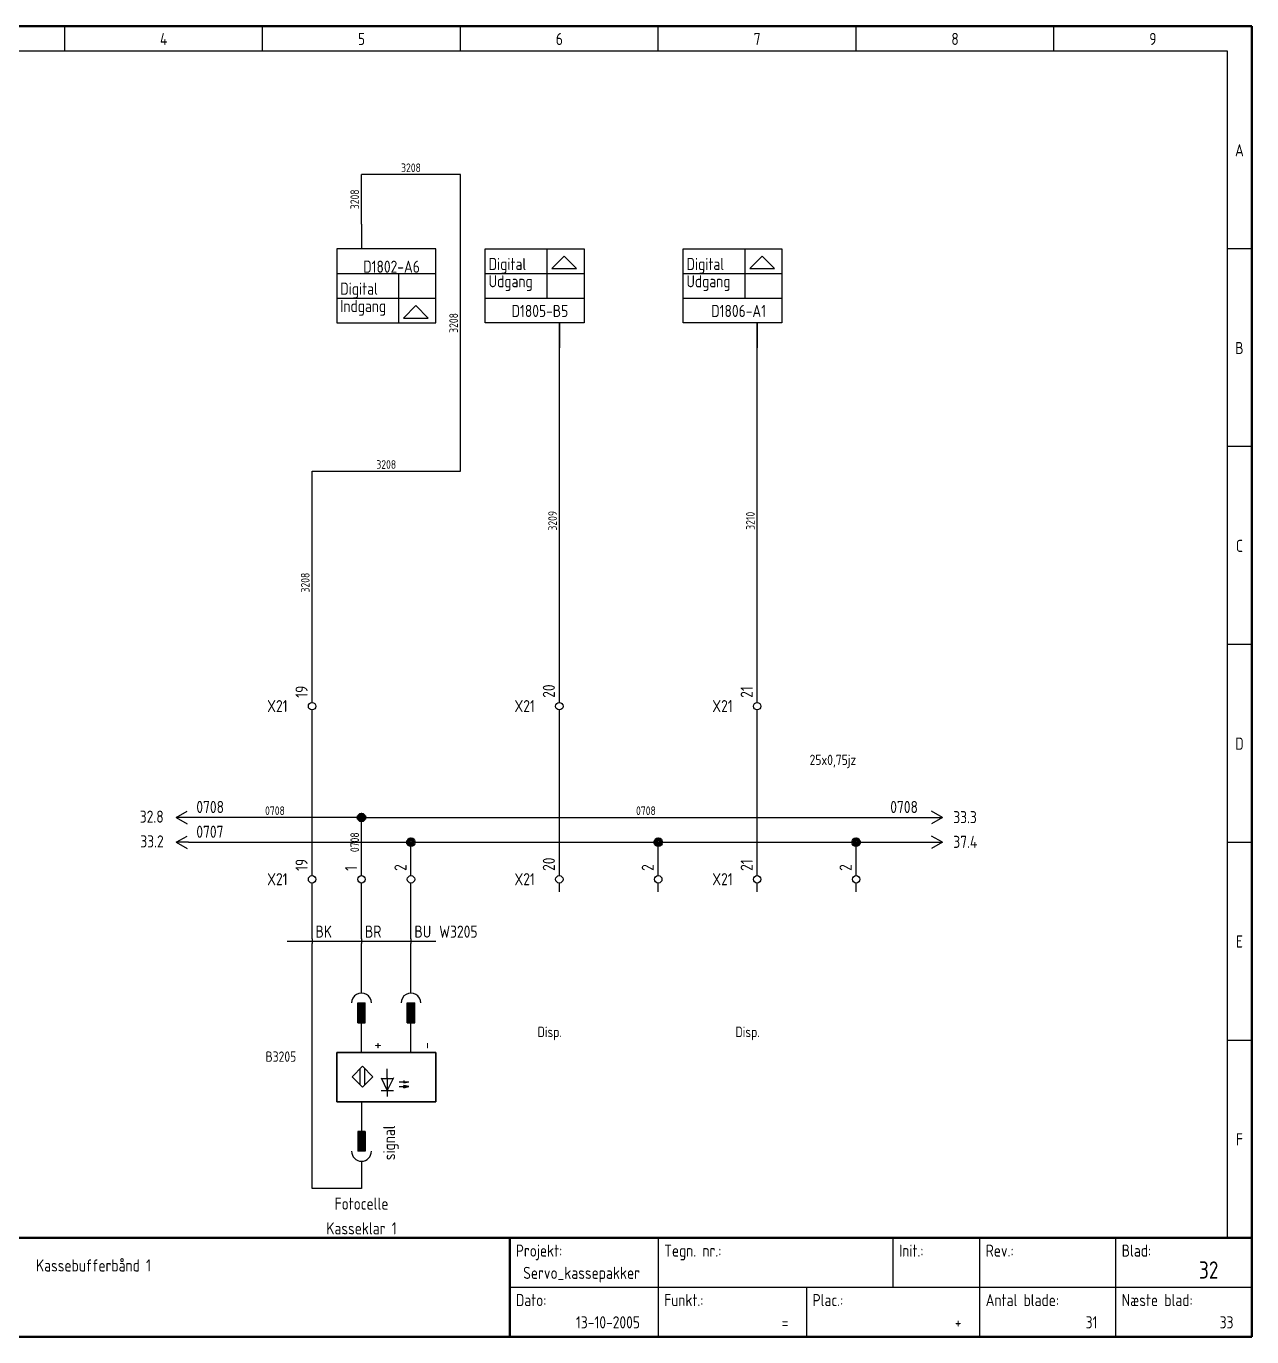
# Model space of a CAD drawing. Header units: millimetres. Extents: x 10 to 410, y 10 to 275.
# Drawn here: x 162.2 to 410, y 10 to 275 of the extents above; entities that cross this region are included whole.
import ezdxf
from ezdxf.enums import TextEntityAlignment as Align

# ---------------------------------------------------------------- set-up
doc = ezdxf.new("R2010")
doc.units = ezdxf.units.MM
doc.linetypes.add('Caddy_Solid', pattern=[0])
doc.layers.add('2', color=7, linetype='Continuous')
doc.styles.add('Caddy_Vectorfont1p', font='isocp___.ttf', dxfattribs={"width": 0.9})

# ---------------------------------------------------------------- blocks, each defined once
blk = doc.blocks.new('Blk1')
at = {"linetype": 'Caddy_Solid', "lineweight": 50}
for p, q in [((10, 275), (410, 275)), ((410, 275), (410, 10)), ((10, 30), (410, 30)), ((260, 30), (260, 10)), ((410, 10), (10, 10))]:
    blk.add_line(p, q, dxfattribs=at)
at = {"linetype": 'Caddy_Solid', "lineweight": 25}
for p, q in [((170, 270), (170, 275)), ((210, 270), (210, 275)), ((250, 270), (250, 275)), ((290, 270), (290, 275)), ((330, 270), (330, 275)), ((370, 270), (370, 275)), ((15, 270), (405, 270)), ((405, 270), (405, 30)), ((410, 230), (405, 230)), ((410, 190), (405, 190)), ((410, 150), (405, 150)), ((405, 110), (410, 110)), ((405, 70), (410, 70)), ((290, 30), (290, 10)), ((337.5, 20), (337.5, 30)), ((355, 20), (355, 30)), ((382.5, 20), (382.5, 30)), ((405, 30), (410, 30)), ((260, 20), (410, 20)), ((320, 20), (320, 10)), ((355, 10), (355, 20)), ((382.5, 10), (382.5, 20))]:
    blk.add_line(p, q, dxfattribs=at)
at = {"lineweight": 25, "style": 'Caddy_Vectorfont1p', "width": 0.9}
for s, p in [('4', (190, 271.2)), ('5', (230, 271.2)), ('6', (270, 271.2)), ('7', (310, 271.2)), ('8', (350, 271.2)), ('9', (390, 271.2)), ('A', (407.5, 248.7)), ('B', (407.5, 208.7)), ('C', (407.5, 168.7)), ('D', (407.5, 128.7)), ('E', (407.5, 88.7)), ('F', (407.5, 48.7))]:
    blk.add_text(s, height=2.45, dxfattribs=at).set_placement(p, align=Align.CENTER)
for s, p in [('Projekt:', (261.2, 26.2)), ('Tegn. nr.:', (291.2, 26.2)), ('Init.:', (338.7, 26.2)), ('Rev.:', (356.2, 26.2)), ('Blad:', (383.7, 26.2)), ('Kassebufferbånd 1', (164.2, 23.2)), ('Dato:', (261.2, 16.2)), ('Funkt.:', (291.2, 16.2)), ('Plac.:', (321.2, 16.2)), ('Antal blade:', (356.2, 16.2)), ('Næste blad:', (383.7, 16.2))]:
    blk.add_text(s, height=2.45, dxfattribs=at).set_placement(p)
for s, p in [('Servo_kassepakker', (286.3, 21.7)), ('13-10-2005', (286.3, 11.7)), ('+', (351.3, 11.7)), ('31', (378.8, 11.7)), ('33', (406.3, 11.7)), ('=', (316.3, 11.7))]:
    blk.add_text(s, height=2.45, dxfattribs=at).set_placement(p, align=Align.RIGHT)
at = {"lineweight": 35, "style": 'Caddy_Vectorfont1p', "width": 0.9}
blk.add_text('32', height=3.5, dxfattribs=at).set_placement((403.25, 21.75), align=Align.RIGHT)
blk = doc.blocks.new('Blk20')
at = {"linetype": 'Caddy_Solid', "lineweight": 25}
for p, q in [((270, 103.25), (270, 105)), ((270, 100), (270, 101.75))]:
    blk.add_line(p, q, dxfattribs=at)
blk.add_circle((270, 102.5), 0.75, dxfattribs=at)
at = {"lineweight": 25, "style": 'Caddy_Vectorfont1p', "width": 0.9, "flags": 1}
blk.add_attdef('$TAG160410', (272.6, 104.2), '', height=2.45, rotation=90, dxfattribs=at)
at = {"layer": '2', "lineweight": 25, "style": 'Caddy_Vectorfont1p', "width": 0.9}
blk.add_attdef('$TAG160400', (269.1, 104.2), '', height=2.45, rotation=90, dxfattribs=at)
at = {"layer": '2', "lineweight": 25, "style": 'Caddy_Vectorfont1p', "width": 0.9, "flags": 1}
for tag, p in [('$TAG140020', (265.05, 108.3)), ('$TAG140050', (265.05, 104.8)), ('$TAG160030', (265.05, 97.8)), ('$TAG160040', (265.05, 92.8))]:
    blk.add_attdef(tag, text='', height=2.45, dxfattribs=at).set_placement(p, align=Align.RIGHT)
at = {"layer": '2', "lineweight": 25, "style": 'Caddy_Vectorfont1p', "width": 0.9}
blk.add_attdef('$TAG160010', text='', height=2.45, dxfattribs=at).set_placement((265.05, 101.3), align=Align.RIGHT)
blk = doc.blocks.new('Blk21')
at = {"linetype": 'Caddy_Solid', "lineweight": 25}
for p, q in [((290, 103.25), (290, 105)), ((290, 100), (290, 101.75))]:
    blk.add_line(p, q, dxfattribs=at)
blk.add_circle((290, 102.5), 0.75, dxfattribs=at)
at = {"lineweight": 25, "style": 'Caddy_Vectorfont1p', "width": 0.9, "flags": 1}
blk.add_attdef('$TAG160410', (292.6, 104.2), '', height=2.45, rotation=90, dxfattribs=at)
at = {"layer": '2', "lineweight": 25, "style": 'Caddy_Vectorfont1p', "width": 0.9}
blk.add_attdef('$TAG160400', (289.1, 104.2), '', height=2.45, rotation=90, dxfattribs=at)
at = {"layer": '2', "lineweight": 25, "style": 'Caddy_Vectorfont1p', "width": 0.9, "flags": 1}
for tag, p in [('$TAG140020', (285.05, 108.3)), ('$TAG140050', (285.05, 104.8)), ('$TAG160010', (285.05, 101.3)), ('$TAG160030', (285.05, 97.8)), ('$TAG160040', (285.05, 92.8))]:
    blk.add_attdef(tag, text='', height=2.45, dxfattribs=at).set_placement(p, align=Align.RIGHT)
blk = doc.blocks.new('Blk22')
at = {"linetype": 'Caddy_Solid', "lineweight": 25}
for p, q in [((310, 103.25), (310, 105)), ((310, 100), (310, 101.75))]:
    blk.add_line(p, q, dxfattribs=at)
blk.add_circle((310, 102.5), 0.75, dxfattribs=at)
at = {"lineweight": 25, "style": 'Caddy_Vectorfont1p', "width": 0.9, "flags": 1}
blk.add_attdef('$TAG160410', (312.6, 104.2), '', height=2.45, rotation=90, dxfattribs=at)
at = {"layer": '2', "lineweight": 25, "style": 'Caddy_Vectorfont1p', "width": 0.9}
blk.add_attdef('$TAG160400', (309.1, 104.2), '', height=2.45, rotation=90, dxfattribs=at)
at = {"layer": '2', "lineweight": 25, "style": 'Caddy_Vectorfont1p', "width": 0.9, "flags": 1}
for tag, p in [('$TAG140020', (305.05, 108.3)), ('$TAG140050', (305.05, 104.8)), ('$TAG160030', (305.05, 97.8)), ('$TAG160040', (305.05, 92.8))]:
    blk.add_attdef(tag, text='', height=2.45, dxfattribs=at).set_placement(p, align=Align.RIGHT)
at = {"layer": '2', "lineweight": 25, "style": 'Caddy_Vectorfont1p', "width": 0.9}
blk.add_attdef('$TAG160010', text='', height=2.45, dxfattribs=at).set_placement((305.05, 101.3), align=Align.RIGHT)
blk = doc.blocks.new('Blk23')
at = {"linetype": 'Caddy_Solid', "lineweight": 25}
for p, q in [((330, 103.25), (330, 105)), ((330, 100), (330, 101.75))]:
    blk.add_line(p, q, dxfattribs=at)
blk.add_circle((330, 102.5), 0.75, dxfattribs=at)
at = {"lineweight": 25, "style": 'Caddy_Vectorfont1p', "width": 0.9, "flags": 1}
blk.add_attdef('$TAG160410', (332.6, 104.2), '', height=2.45, rotation=90, dxfattribs=at)
at = {"layer": '2', "lineweight": 25, "style": 'Caddy_Vectorfont1p', "width": 0.9}
blk.add_attdef('$TAG160400', (329.1, 104.2), '', height=2.45, rotation=90, dxfattribs=at)
at = {"layer": '2', "lineweight": 25, "style": 'Caddy_Vectorfont1p', "width": 0.9, "flags": 1}
for tag, p in [('$TAG140020', (325.05, 108.3)), ('$TAG140050', (325.05, 104.8)), ('$TAG160010', (325.05, 101.3)), ('$TAG160030', (325.05, 97.8)), ('$TAG160040', (325.05, 92.8))]:
    blk.add_attdef(tag, text='', height=2.45, dxfattribs=at).set_placement(p, align=Align.RIGHT)
blk = doc.blocks.new('Blk24')
at = {"linetype": 'Caddy_Solid', "lineweight": 25}
for p, q in [((345, 110), (347.5, 110)), ((347.5, 110), (345.25, 111.25)), ((347.5, 110), (345.25, 108.75))]:
    blk.add_line(p, q, dxfattribs=at)
at = {"lineweight": 25, "style": 'Caddy_Vectorfont1p', "width": 0.9, "flags": 1}
blk.add_attdef('$TAG160010', text='', height=2.45, dxfattribs=at).set_placement((342.5, 110.9), align=Align.RIGHT)
at = {"lineweight": 25, "style": 'Caddy_Vectorfont1p', "width": 0.9}
blk.add_attdef('$TAG160500', (349.65, 108.85), '', height=2.45, dxfattribs=at)
blk = doc.blocks.new('Blk26')
at = {"linetype": 'Caddy_Solid', "lineweight": 25}
for p, q in [((255, 230), (275, 230)), ((255, 215), (255, 230)), ((275, 230), (275, 215)), ((275, 215), (255, 215))]:
    blk.add_line(p, q, dxfattribs=at)
blk = doc.blocks.new('Blk25')
at = {"linetype": 'Caddy_Solid', "lineweight": 25}
for p, q in [((267.5, 230), (267.5, 220)), ((271, 228.5), (268.5, 226)), ((273.5, 226), (271, 228.5)), ((268.5, 226), (273.5, 226)), ((255, 225), (275, 225)), ((255, 220), (275, 220)), ((270, 215), (270, 210))]:
    blk.add_line(p, q, dxfattribs=at)
blk.add_blockref('Blk26', (0, 0, 1))
at = {"lineweight": 25, "style": 'Caddy_Vectorfont1p', "width": 0.9}
for s, p in [('Digital', (255.7, 225.7)), ('Udgang', (255.7, 222.2))]:
    blk.add_text(s, height=2.45, dxfattribs=at).set_placement(p)
at = {"lineweight": 25, "style": 'Caddy_Vectorfont1p', "width": 0.9, "flags": 1}
blk.add_attdef('$TAG160010', text='', height=2.45, dxfattribs=at).set_placement((248.46, 220.55), align=Align.RIGHT)
at = {"lineweight": 25, "style": 'Caddy_Vectorfont1p', "width": 0.9}
for tag, p in [('$TAG175100', (271.8, 216.2)), ('$TAG175110', (251.8, 213.7)), ('$TAG175120', (251.8, 210.2)), ('$TAG160500', (248.46, 206.55))]:
    blk.add_attdef(tag, text='', height=2.45, dxfattribs=at).set_placement(p, align=Align.RIGHT)
blk.add_attdef('$TAG175000_00', text='', height=2.45, rotation=90, dxfattribs=at).set_placement((269.05, 210.9), align=Align.RIGHT)
blk = doc.blocks.new('Blk28')
at = {"linetype": 'Caddy_Solid', "lineweight": 25}
for p, q in [((295, 230), (315, 230)), ((295, 215), (295, 230)), ((315, 230), (315, 215)), ((315, 215), (295, 215))]:
    blk.add_line(p, q, dxfattribs=at)
blk = doc.blocks.new('Blk27')
at = {"linetype": 'Caddy_Solid', "lineweight": 25}
for p, q in [((307.5, 230), (307.5, 220)), ((311, 228.5), (308.5, 226)), ((313.5, 226), (311, 228.5)), ((308.5, 226), (313.5, 226)), ((295, 225), (315, 225)), ((295, 220), (315, 220)), ((310, 215), (310, 210))]:
    blk.add_line(p, q, dxfattribs=at)
blk.add_blockref('Blk28', (0, 0, 1))
at = {"lineweight": 25, "style": 'Caddy_Vectorfont1p', "width": 0.9}
for s, p in [('Digital', (295.7, 225.7)), ('Udgang', (295.7, 222.2))]:
    blk.add_text(s, height=2.45, dxfattribs=at).set_placement(p)
at = {"lineweight": 25, "style": 'Caddy_Vectorfont1p', "width": 0.9, "flags": 1}
blk.add_attdef('$TAG160010', text='', height=2.45, dxfattribs=at).set_placement((288.46, 220.55), align=Align.RIGHT)
at = {"lineweight": 25, "style": 'Caddy_Vectorfont1p', "width": 0.9}
for tag, p in [('$TAG175100', (311.8, 216.2)), ('$TAG175110', (291.8, 213.7)), ('$TAG175120', (291.8, 210.2)), ('$TAG160500', (288.46, 206.55))]:
    blk.add_attdef(tag, text='', height=2.45, dxfattribs=at).set_placement(p, align=Align.RIGHT)
blk.add_attdef('$TAG175000_00', text='', height=2.45, rotation=90, dxfattribs=at).set_placement((309.05, 210.9), align=Align.RIGHT)
blk = doc.blocks.new('Blk36')
at = {"linetype": 'Caddy_Solid', "lineweight": 25}
for p, q in [((230, 79.5), (230, 85)), ((229.25, 77.5), (230.75, 77.5)), ((229.25, 73.5), (229.25, 77.5)), ((229.5, 73.5), (229.5, 77.5)), ((229.75, 73.5), (229.75, 77.5)), ((230, 67.5), (230, 77.5)), ((230.25, 73.5), (230.25, 77.5)), ((230.5, 73.5), (230.5, 77.5)), ((230.75, 73.5), (230.75, 77.5)), ((229.25, 73.5), (230.75, 73.5))]:
    blk.add_line(p, q, dxfattribs=at)
blk.add_ellipse((230, 77.5), major_axis=(2, 0), ratio=1, start_param=0, end_param=3.141593, dxfattribs=at)
at = {"lineweight": 25, "style": 'Caddy_Vectorfont1p', "width": 0.9}
blk.add_attdef('$TAG175000_00', (229.05, 80.4), '', height=2.45, rotation=90, dxfattribs=at)
at = {"lineweight": 25, "style": 'Caddy_Vectorfont1p', "width": 0.9, "flags": 1}
for tag, p in [('$TAG160010', (225.5, 76.3)), ('$TAG160040', (225.1, 69.3))]:
    blk.add_attdef(tag, text='', height=2.45, dxfattribs=at).set_placement(p, align=Align.RIGHT)
at = {"lineweight": 25, "style": 'Caddy_Vectorfont1p', "width": 0.9}
blk.add_attdef('$TAG160030', text='', height=2.45, dxfattribs=at).set_placement((225.1, 72.8), align=Align.RIGHT)
blk.add_attdef('$TAG175000_01', text='', height=2.45, rotation=90, dxfattribs=at).set_placement((229.05, 71.9), align=Align.RIGHT)
blk = doc.blocks.new('Blk37')
at = {"linetype": 'Caddy_Solid', "lineweight": 25}
for p, q in [((240, 79.5), (240, 85)), ((239.25, 77.5), (240.75, 77.5)), ((239.25, 73.5), (239.25, 77.5)), ((239.5, 73.5), (239.5, 77.5)), ((239.75, 73.5), (239.75, 77.5)), ((240, 67.5), (240, 77.5)), ((240.25, 73.5), (240.25, 77.5)), ((240.5, 73.5), (240.5, 77.5)), ((240.75, 73.5), (240.75, 77.5)), ((239.25, 73.5), (240.75, 73.5))]:
    blk.add_line(p, q, dxfattribs=at)
blk.add_ellipse((240, 77.5), major_axis=(2, 0), ratio=1, start_param=0, end_param=3.141593, dxfattribs=at)
at = {"lineweight": 25, "style": 'Caddy_Vectorfont1p', "width": 0.9}
blk.add_attdef('$TAG175000_00', (239.05, 80.4), '', height=2.45, rotation=90, dxfattribs=at)
at = {"lineweight": 25, "style": 'Caddy_Vectorfont1p', "width": 0.9, "flags": 1}
for tag, p in [('$TAG160010', (235.5, 76.3)), ('$TAG160040', (235.1, 69.3))]:
    blk.add_attdef(tag, text='', height=2.45, dxfattribs=at).set_placement(p, align=Align.RIGHT)
at = {"lineweight": 25, "style": 'Caddy_Vectorfont1p', "width": 0.9}
blk.add_attdef('$TAG160030', text='', height=2.45, dxfattribs=at).set_placement((235.1, 72.8), align=Align.RIGHT)
blk.add_attdef('$TAG175000_01', text='', height=2.45, rotation=90, dxfattribs=at).set_placement((239.05, 71.9), align=Align.RIGHT)
blk = doc.blocks.new('Blk38')
at = {"linetype": 'Caddy_Solid', "lineweight": 25}
for p, q in [((230, 57.5), (230, 47.5)), ((229.25, 51.5), (229.25, 47.5)), ((230.75, 51.5), (229.25, 51.5)), ((229.5, 51.5), (229.5, 47.5)), ((229.75, 51.5), (229.75, 47.5)), ((230.25, 51.5), (230.25, 47.5)), ((230.5, 51.5), (230.5, 47.5)), ((230.75, 51.5), (230.75, 47.5)), ((230.75, 47.5), (229.25, 47.5)), ((230, 45.5), (230, 40))]:
    blk.add_line(p, q, dxfattribs=at)
blk.add_ellipse((230, 47.5), major_axis=(2, 0), ratio=1, start_param=3.141593, end_param=6.283185, dxfattribs=at)
at = {"lineweight": 25, "style": 'Caddy_Vectorfont1p', "width": 0.9}
blk.add_attdef('$TAG175000_00', (229.05, 52.4), '', height=2.45, rotation=90, dxfattribs=at)
at = {"lineweight": 25, "style": 'Caddy_Vectorfont1p', "width": 0.9, "flags": 1}
for tag, p in [('$TAG160010', (225.5, 46.3)), ('$TAG160040', (225.1, 39.3))]:
    blk.add_attdef(tag, text='', height=2.45, dxfattribs=at).set_placement(p, align=Align.RIGHT)
at = {"lineweight": 25, "style": 'Caddy_Vectorfont1p', "width": 0.9}
blk.add_attdef('$TAG160030', text='', height=2.45, dxfattribs=at).set_placement((225.1, 42.8), align=Align.RIGHT)
blk.add_attdef('$TAG175000_01', text='', height=2.45, rotation=90, dxfattribs=at).set_placement((229.05, 43.9), align=Align.RIGHT)
blk = doc.blocks.new('Blk35')
at = {"linetype": 'Caddy_Solid', "lineweight": 35}
for p, q in [((225, 67.5), (225, 57.5)), ((245, 67.5), (225, 67.5)), ((245, 57.5), (245, 67.5)), ((225, 57.5), (245, 57.5))]:
    blk.add_line(p, q, dxfattribs=at)
at = {"linetype": 'Caddy_Solid', "lineweight": 25}
for p, q in [((230.2, 64.7), (228.08, 62.58)), ((229.7, 60.96), (229.7, 64.2)), ((230.2, 64.7), (232.32, 62.58)), ((230.7, 60.96), (230.7, 64.2)), ((235.2, 62.33), (235.2, 64.2)), ((228.08, 62.58), (230.2, 60.46)), ((230.2, 60.46), (232.32, 62.58)), ((233.95, 62.33), (235.2, 59.83)), ((234, 62.2), (236.4, 62.2)), ((236.45, 62.33), (235.2, 59.83)), ((235.2, 62.33), (235.2, 59.83)), ((237.58, 61.58), (239.58, 61.58)), ((238.58, 61.83), (238.58, 61.33)), ((238.58, 61.33), (239.58, 61.58)), ((233.95, 59.83), (236.45, 59.83)), ((235.2, 59.83), (235.2, 58.58)), ((237.58, 60.58), (239.58, 60.58)), ((239.58, 60.58), (238.58, 60.83)), ((238.58, 60.33), (238.58, 60.83)), ((238.58, 60.33), (239.58, 60.58))]:
    blk.add_line(p, q, dxfattribs=at)
for name in ['Blk36', 'Blk37', 'Blk38']:
    blk.add_blockref(name, (0, 0, 1))
at = {"lineweight": 35, "style": 'Caddy_Vectorfont1p', "width": 0.9}
for s, p in [('+', (234.3, 68.2)), ('-', (244.3, 68.2)), ('signal', (236.8, 45.7))]:
    blk.add_text(s, height=2.45, rotation=90, dxfattribs=at).set_placement(p)
blk = doc.blocks.new('Blk39')
at = {"linetype": 'Caddy_Solid', "lineweight": 25}
for p, q in [((240, 103.25), (240, 105)), ((240, 100), (240, 101.75))]:
    blk.add_line(p, q, dxfattribs=at)
blk.add_circle((240, 102.5), 0.75, dxfattribs=at)
at = {"lineweight": 25, "style": 'Caddy_Vectorfont1p', "width": 0.9, "flags": 1}
blk.add_attdef('$TAG160410', (242.6, 104.2), '', height=2.45, rotation=90, dxfattribs=at)
at = {"layer": '2', "lineweight": 25, "style": 'Caddy_Vectorfont1p', "width": 0.9}
blk.add_attdef('$TAG160400', (239.1, 104.2), '', height=2.45, rotation=90, dxfattribs=at)
at = {"layer": '2', "lineweight": 25, "style": 'Caddy_Vectorfont1p', "width": 0.9, "flags": 1}
for tag, p in [('$TAG140020', (235.05, 108.3)), ('$TAG140050', (235.05, 104.8)), ('$TAG160010', (235.05, 101.3)), ('$TAG160030', (235.05, 97.8)), ('$TAG160040', (235.05, 92.8))]:
    blk.add_attdef(tag, text='', height=2.45, dxfattribs=at).set_placement(p, align=Align.RIGHT)
blk = doc.blocks.new('Blk40')
at = {"linetype": 'Caddy_Solid', "lineweight": 25}
for p, q in [((220, 103.25), (220, 105)), ((220, 100), (220, 101.75))]:
    blk.add_line(p, q, dxfattribs=at)
blk.add_circle((220, 102.5), 0.75, dxfattribs=at)
at = {"lineweight": 25, "style": 'Caddy_Vectorfont1p', "width": 0.9, "flags": 1}
blk.add_attdef('$TAG160410', (222.6, 104.2), '', height=2.45, rotation=90, dxfattribs=at)
at = {"layer": '2', "lineweight": 25, "style": 'Caddy_Vectorfont1p', "width": 0.9}
blk.add_attdef('$TAG160400', (219.1, 104.2), '', height=2.45, rotation=90, dxfattribs=at)
at = {"layer": '2', "lineweight": 25, "style": 'Caddy_Vectorfont1p', "width": 0.9, "flags": 1}
for tag, p in [('$TAG140020', (215.05, 108.3)), ('$TAG140050', (215.05, 104.8)), ('$TAG160030', (215.05, 97.8)), ('$TAG160040', (215.05, 92.8))]:
    blk.add_attdef(tag, text='', height=2.45, dxfattribs=at).set_placement(p, align=Align.RIGHT)
at = {"layer": '2', "lineweight": 25, "style": 'Caddy_Vectorfont1p', "width": 0.9}
blk.add_attdef('$TAG160010', text='', height=2.45, dxfattribs=at).set_placement((215.05, 101.3), align=Align.RIGHT)
blk = doc.blocks.new('Blk41')
at = {"linetype": 'Caddy_Solid', "lineweight": 25}
for p, q in [((220, 138.25), (220, 140)), ((220, 135), (220, 136.75))]:
    blk.add_line(p, q, dxfattribs=at)
blk.add_circle((220, 137.5), 0.75, dxfattribs=at)
at = {"lineweight": 25, "style": 'Caddy_Vectorfont1p', "width": 0.9, "flags": 1}
blk.add_attdef('$TAG160410', (222.6, 139.2), '', height=2.45, rotation=90, dxfattribs=at)
at = {"layer": '2', "lineweight": 25, "style": 'Caddy_Vectorfont1p', "width": 0.9}
blk.add_attdef('$TAG160400', (219.1, 139.2), '', height=2.45, rotation=90, dxfattribs=at)
at = {"layer": '2', "lineweight": 25, "style": 'Caddy_Vectorfont1p', "width": 0.9, "flags": 1}
for tag, p in [('$TAG140020', (215.05, 143.3)), ('$TAG140050', (215.05, 139.8)), ('$TAG160030', (215.05, 132.8)), ('$TAG160040', (215.05, 127.8))]:
    blk.add_attdef(tag, text='', height=2.45, dxfattribs=at).set_placement(p, align=Align.RIGHT)
at = {"layer": '2', "lineweight": 25, "style": 'Caddy_Vectorfont1p', "width": 0.9}
blk.add_attdef('$TAG160010', text='', height=2.45, dxfattribs=at).set_placement((215.05, 136.3), align=Align.RIGHT)
blk = doc.blocks.new('Blk43')
at = {"linetype": 'Caddy_Solid', "lineweight": 25}
for p, q in [((245, 230), (225, 230)), ((225, 230), (225, 215)), ((245, 215), (245, 230)), ((225, 215), (245, 215))]:
    blk.add_line(p, q, dxfattribs=at)
blk = doc.blocks.new('Blk44')
at = {"linetype": 'Caddy_Solid', "lineweight": 25}
blk.add_line((230, 235), (230, 230), dxfattribs=at)
blk = doc.blocks.new('Blk42')
at = {"linetype": 'Caddy_Solid', "lineweight": 25}
for p, q in [((225, 225), (245, 225)), ((237.5, 225), (237.5, 215)), ((225, 220), (245, 220)), ((241, 218.5), (238.5, 216)), ((243.5, 216), (241, 218.5)), ((238.5, 216), (243.5, 216))]:
    blk.add_line(p, q, dxfattribs=at)
for name in ['Blk44', 'Blk43']:
    blk.add_blockref(name, (0, 0, 1))
at = {"lineweight": 25, "style": 'Caddy_Vectorfont1p', "width": 0.9}
for s, p in [('Digital', (225.7, 220.7)), ('Indgang', (225.7, 217.2))]:
    blk.add_text(s, height=2.45, dxfattribs=at).set_placement(p)
blk.add_attdef('$TAG175000_00', (229.05, 233.4), '', height=2.45, rotation=90, dxfattribs=at)
for tag, p in [('$TAG160030', (226.8, 229.7)), ('$TAG160040', (226.8, 226.2)), ('$TAG175100', (241.8, 225.15)), ('$TAG175110', (224.3, 219.15)), ('$TAG175120', (224.3, 216.15)), ('$TAG160500', (224.3, 212.65))]:
    blk.add_attdef(tag, text='', height=2.45, dxfattribs=at).set_placement(p, align=Align.RIGHT)
at = {"lineweight": 25, "style": 'Caddy_Vectorfont1p', "width": 0.9, "flags": 1}
blk.add_attdef('$TAG160010', text='', height=2.45, dxfattribs=at).set_placement((220.96, 224.53), align=Align.RIGHT)
blk = doc.blocks.new('Blk45')
at = {"linetype": 'Caddy_Solid', "lineweight": 25}
for p, q in [((192.5, 115), (194.75, 116.25)), ((192.5, 115), (194.75, 113.75)), ((195, 115), (192.5, 115))]:
    blk.add_line(p, q, dxfattribs=at)
at = {"lineweight": 25, "style": 'Caddy_Vectorfont1p', "width": 0.9}
blk.add_attdef('$TAG160010', (196.6, 115.9), '', height=2.45, dxfattribs=at)
blk.add_attdef('$TAG160500', text='', height=2.45, dxfattribs=at).set_placement((190, 113.95), align=Align.RIGHT)
blk = doc.blocks.new('Blk46')
at = {"linetype": 'Caddy_Solid', "lineweight": 25}
for p, q in [((192.5, 110), (194.75, 111.25)), ((192.5, 110), (194.75, 108.75)), ((195, 110), (192.5, 110))]:
    blk.add_line(p, q, dxfattribs=at)
at = {"lineweight": 25, "style": 'Caddy_Vectorfont1p', "width": 0.9}
blk.add_attdef('$TAG160500', text='', height=2.45, dxfattribs=at).set_placement((190, 108.95), align=Align.RIGHT)
blk.add_attdef('$TAG160010', (196.6, 110.9), '', height=2.45, dxfattribs=at)
blk = doc.blocks.new('Blk47')
at = {"linetype": 'Caddy_Solid', "lineweight": 25}
for p, q in [((345, 115), (347.5, 115)), ((347.5, 115), (345.25, 116.25)), ((347.5, 115), (345.25, 113.75))]:
    blk.add_line(p, q, dxfattribs=at)
at = {"lineweight": 25, "style": 'Caddy_Vectorfont1p', "width": 0.9}
blk.add_attdef('$TAG160010', text='', height=2.45, dxfattribs=at).set_placement((342.5, 115.9), align=Align.RIGHT)
blk.add_attdef('$TAG160500', (349.65, 113.85), '', height=2.45, dxfattribs=at)
blk = doc.blocks.new('Blk48')
at = {"linetype": 'Caddy_Solid', "lineweight": 25}
for p, q in [((270, 138.25), (270, 140)), ((270, 135), (270, 136.75))]:
    blk.add_line(p, q, dxfattribs=at)
blk.add_circle((270, 137.5), 0.75, dxfattribs=at)
at = {"lineweight": 25, "style": 'Caddy_Vectorfont1p', "width": 0.9, "flags": 1}
blk.add_attdef('$TAG160410', (272.6, 139.2), '', height=2.45, rotation=90, dxfattribs=at)
at = {"layer": '2', "lineweight": 25, "style": 'Caddy_Vectorfont1p', "width": 0.9}
blk.add_attdef('$TAG160400', (269.1, 139.2), '', height=2.45, rotation=90, dxfattribs=at)
at = {"layer": '2', "lineweight": 25, "style": 'Caddy_Vectorfont1p', "width": 0.9, "flags": 1}
for tag, p in [('$TAG140020', (265.05, 143.3)), ('$TAG140050', (265.05, 139.8)), ('$TAG160030', (265.05, 132.8)), ('$TAG160040', (265.05, 127.8))]:
    blk.add_attdef(tag, text='', height=2.45, dxfattribs=at).set_placement(p, align=Align.RIGHT)
at = {"layer": '2', "lineweight": 25, "style": 'Caddy_Vectorfont1p', "width": 0.9}
blk.add_attdef('$TAG160010', text='', height=2.45, dxfattribs=at).set_placement((265.05, 136.3), align=Align.RIGHT)
blk = doc.blocks.new('Blk49')
at = {"linetype": 'Caddy_Solid', "lineweight": 25}
for p, q in [((310, 138.25), (310, 140)), ((310, 135), (310, 136.75))]:
    blk.add_line(p, q, dxfattribs=at)
blk.add_circle((310, 137.5), 0.75, dxfattribs=at)
at = {"lineweight": 25, "style": 'Caddy_Vectorfont1p', "width": 0.9, "flags": 1}
blk.add_attdef('$TAG160410', (312.6, 139.2), '', height=2.45, rotation=90, dxfattribs=at)
at = {"layer": '2', "lineweight": 25, "style": 'Caddy_Vectorfont1p', "width": 0.9}
blk.add_attdef('$TAG160400', (309.1, 139.2), '', height=2.45, rotation=90, dxfattribs=at)
at = {"layer": '2', "lineweight": 25, "style": 'Caddy_Vectorfont1p', "width": 0.9, "flags": 1}
for tag, p in [('$TAG140020', (305.05, 143.3)), ('$TAG140050', (305.05, 139.8)), ('$TAG160030', (305.05, 132.8)), ('$TAG160040', (305.05, 127.8))]:
    blk.add_attdef(tag, text='', height=2.45, dxfattribs=at).set_placement(p, align=Align.RIGHT)
at = {"layer": '2', "lineweight": 25, "style": 'Caddy_Vectorfont1p', "width": 0.9}
blk.add_attdef('$TAG160010', text='', height=2.45, dxfattribs=at).set_placement((305.05, 136.3), align=Align.RIGHT)
blk = doc.blocks.new('Blk50')
at = {"linetype": 'Caddy_Solid', "lineweight": 25}
for p, q in [((230, 103.25), (230, 105)), ((230, 100), (230, 101.75))]:
    blk.add_line(p, q, dxfattribs=at)
blk.add_circle((230, 102.5), 0.75, dxfattribs=at)
at = {"lineweight": 25, "style": 'Caddy_Vectorfont1p', "width": 0.9, "flags": 1}
blk.add_attdef('$TAG160410', (232.6, 104.2), '', height=2.45, rotation=90, dxfattribs=at)
at = {"layer": '2', "lineweight": 25, "style": 'Caddy_Vectorfont1p', "width": 0.9}
blk.add_attdef('$TAG160400', (229.1, 104.2), '', height=2.45, rotation=90, dxfattribs=at)
at = {"layer": '2', "lineweight": 25, "style": 'Caddy_Vectorfont1p', "width": 0.9, "flags": 1}
for tag, p in [('$TAG140020', (225.05, 108.3)), ('$TAG140050', (225.05, 104.8)), ('$TAG160010', (225.05, 101.3)), ('$TAG160030', (225.05, 97.8)), ('$TAG160040', (225.05, 92.8))]:
    blk.add_attdef(tag, text='', height=2.45, dxfattribs=at).set_placement(p, align=Align.RIGHT)
blk = doc.blocks.new('Blk55')
at = {"linetype": 'Caddy_Solid', "lineweight": 25}
blk.add_line((220, 90.5), (220, 89.5), dxfattribs=at)
at = {"lineweight": 25, "style": 'Caddy_Vectorfont1p', "width": 0.9}
for tag, p in [('$TAG160210', (220.7, 90.7)), ('$TAG160010', (245.7, 90.7))]:
    blk.add_attdef(tag, p, '', height=2.45, dxfattribs=at)
at = {"lineweight": 25, "style": 'Caddy_Vectorfont1p', "width": 0.9, "flags": 1}
for tag, p in [('$TAG160220', (220.7, 85.7)), ('$TAG160030', (245.7, 85.7)), ('$TAG160230', (220.7, 80.7)), ('$TAG160200', (245.7, 80.7)), ('$TAG160040', (245.7, 75.7)), ('$TAG160101', (245.7, 70.7))]:
    blk.add_attdef(tag, p, '', height=2.45, dxfattribs=at)
blk = doc.blocks.new('Blk56')
at = {"linetype": 'Caddy_Solid', "lineweight": 25}
blk.add_line((230, 90.5), (230, 89.5), dxfattribs=at)
at = {"lineweight": 25, "style": 'Caddy_Vectorfont1p', "width": 0.9}
blk.add_attdef('$TAG160210', (230.7, 90.7), '', height=2.45, dxfattribs=at)
at = {"lineweight": 25, "style": 'Caddy_Vectorfont1p', "width": 0.9, "flags": 1}
for tag, p in [('$TAG160010', (245.7, 90.7)), ('$TAG160220', (230.7, 85.7)), ('$TAG160030', (245.7, 85.7)), ('$TAG160230', (230.7, 80.7)), ('$TAG160200', (245.7, 80.7)), ('$TAG160040', (245.7, 75.7)), ('$TAG160101', (245.7, 70.7))]:
    blk.add_attdef(tag, p, '', height=2.45, dxfattribs=at)
blk = doc.blocks.new('Blk57')
at = {"linetype": 'Caddy_Solid', "lineweight": 25}
blk.add_line((240, 90.5), (240, 89.5), dxfattribs=at)
at = {"lineweight": 25, "style": 'Caddy_Vectorfont1p', "width": 0.9}
for tag, p in [('$TAG160210', (240.7, 90.7)), ('$TAG160010', (245.7, 90.7))]:
    blk.add_attdef(tag, p, '', height=2.45, dxfattribs=at)
at = {"lineweight": 25, "style": 'Caddy_Vectorfont1p', "width": 0.9, "flags": 1}
for tag, p in [('$TAG160220', (240.7, 85.7)), ('$TAG160030', (245.7, 85.7)), ('$TAG160230', (240.7, 80.7)), ('$TAG160200', (245.7, 80.7)), ('$TAG160040', (245.7, 75.7)), ('$TAG160101', (245.7, 70.7))]:
    blk.add_attdef(tag, p, '', height=2.45, dxfattribs=at)

msp = doc.modelspace()

# ---------------------------------------------------------------- linework, layer by layer
at = {"linetype": 'Caddy_Solid', "lineweight": 25}
for p, q in [((230, 235), (230, 245)), ((250, 245), (230, 245)), ((250, 185), (250, 245)), ((270, 210), (270, 215)), ((310, 210), (310, 215)), ((270, 140), (270, 210)), ((310, 140), (310, 210)), ((220, 140), (220, 185)), ((220, 185), (250, 185)), ((220, 105), (220, 135)), ((270, 105), (270, 135)), ((310, 105), (310, 135)), ((230, 115), (195, 115)), ((230, 115), (345, 115)), ((230, 105), (230, 115)), ((195, 110), (240, 110)), ((240, 110), (290, 110)), ((240, 105), (240, 110)), ((290, 110), (330, 110)), ((290, 105), (290, 110)), ((330, 110), (345, 110)), ((330, 105), (330, 110)), ((220, 94.5), (220, 100)), ((230, 90.5), (230, 100)), ((240, 90.5), (240, 100)), ((220, 94.5), (220, 94.5)), ((220, 90.5), (220, 94.5)), ((215, 90), (245, 90)), ((220, 40), (220, 89.5)), ((230, 85), (230, 89.5)), ((240, 85), (240, 89.5)), ((230, 40), (220, 40))]:
    msp.add_line(p, q, dxfattribs=at)
at = {"lineweight": 40}
for centre, radius in [((230, 115), 0.8), ((230, 115), 0.6), ((230, 115), 0.4), ((240, 110), 0.8), ((240, 110), 0.6), ((240, 110), 0.4), ((290, 110), 0.8), ((290, 110), 0.6), ((290, 110), 0.4), ((330, 110), 0.8), ((330, 110), 0.6), ((330, 110), 0.4)]:
    msp.add_circle(centre, radius, dxfattribs=at)

# ---------------------------------------------------------------- block references
for name in ['Blk1', 'Blk35']:
    msp.add_blockref(name, (0, 0, 1))
ref = msp.add_blockref('Blk42', (0, 0, 1))
ref.add_attrib('$TAG175100', 'D1802-A6', dxfattribs={"lineweight": 25, "height": 2.45, "style": 'Caddy_Vectorfont1p', "width": 0.9}).set_placement((241.8, 225.15), align=Align.RIGHT)
ref = msp.add_blockref('Blk25', (0, 0, 1))
ref.add_attrib('$TAG175100', 'D1805-B5', dxfattribs={"lineweight": 25, "height": 2.45, "style": 'Caddy_Vectorfont1p', "width": 0.9}).set_placement((271.8, 216.2), align=Align.RIGHT)
ref = msp.add_blockref('Blk27', (0, 0, 1))
ref.add_attrib('$TAG175100', 'D1806-A1', dxfattribs={"lineweight": 25, "height": 2.45, "style": 'Caddy_Vectorfont1p', "width": 0.9}).set_placement((311.8, 216.2), align=Align.RIGHT)
ref = msp.add_blockref('Blk41', (0, 0, 1))
ref.add_attrib('$TAG160010', 'X21', dxfattribs={"layer": '2', "lineweight": 25, "height": 2.45, "style": 'Caddy_Vectorfont1p', "width": 0.9}).set_placement((215.05, 136.3), align=Align.RIGHT)
ref.add_attrib('$TAG160400', '19', (219.1, 139.2), dxfattribs={"layer": '2', "lineweight": 25, "height": 2.45, "rotation": 90, "style": 'Caddy_Vectorfont1p', "width": 0.9})
ref = msp.add_blockref('Blk48', (0, 0, 1))
ref.add_attrib('$TAG160010', 'X21', dxfattribs={"layer": '2', "lineweight": 25, "height": 2.45, "style": 'Caddy_Vectorfont1p', "width": 0.9}).set_placement((265.05, 136.3), align=Align.RIGHT)
ref.add_attrib('$TAG160400', '20', (269.1, 139.2), dxfattribs={"layer": '2', "lineweight": 25, "height": 2.45, "rotation": 90, "style": 'Caddy_Vectorfont1p', "width": 0.9})
ref = msp.add_blockref('Blk49', (0, 0, 1))
ref.add_attrib('$TAG160010', 'X21', dxfattribs={"layer": '2', "lineweight": 25, "height": 2.45, "style": 'Caddy_Vectorfont1p', "width": 0.9}).set_placement((305.05, 136.3), align=Align.RIGHT)
ref.add_attrib('$TAG160400', '21', (309.1, 139.2), dxfattribs={"layer": '2', "lineweight": 25, "height": 2.45, "rotation": 90, "style": 'Caddy_Vectorfont1p', "width": 0.9})
ref = msp.add_blockref('Blk45', (0, 0, 1))
ref.add_attrib('$TAG160010', '0708', (196.6, 115.9), dxfattribs={"lineweight": 25, "height": 2.45, "style": 'Caddy_Vectorfont1p', "width": 0.9})
ref.add_attrib('$TAG160500', '32.8', dxfattribs={"lineweight": 25, "height": 2.45, "style": 'Caddy_Vectorfont1p', "width": 0.9}).set_placement((190, 113.95), align=Align.RIGHT)
ref = msp.add_blockref('Blk47', (0, 0, 1))
ref.add_attrib('$TAG160010', '0708', dxfattribs={"lineweight": 25, "height": 2.45, "style": 'Caddy_Vectorfont1p', "width": 0.9}).set_placement((342.5, 115.9), align=Align.RIGHT)
ref.add_attrib('$TAG160500', '33.3', (349.65, 113.85), dxfattribs={"lineweight": 25, "height": 2.45, "style": 'Caddy_Vectorfont1p', "width": 0.9})
ref = msp.add_blockref('Blk46', (0, 0, 1))
ref.add_attrib('$TAG160010', '0707', (196.6, 110.9), dxfattribs={"lineweight": 25, "height": 2.45, "style": 'Caddy_Vectorfont1p', "width": 0.9})
ref.add_attrib('$TAG160500', '33.2', dxfattribs={"lineweight": 25, "height": 2.45, "style": 'Caddy_Vectorfont1p', "width": 0.9}).set_placement((190, 108.95), align=Align.RIGHT)
ref = msp.add_blockref('Blk24', (0, 0, 1))
ref.add_attrib('$TAG160500', '37.4', (349.65, 108.85), dxfattribs={"lineweight": 25, "height": 2.45, "style": 'Caddy_Vectorfont1p', "width": 0.9})
ref = msp.add_blockref('Blk40', (0, 0, 1))
ref.add_attrib('$TAG160010', 'X21', dxfattribs={"layer": '2', "lineweight": 25, "height": 2.45, "style": 'Caddy_Vectorfont1p', "width": 0.9}).set_placement((215.05, 101.3), align=Align.RIGHT)
ref.add_attrib('$TAG160400', '19', (219.1, 104.2), dxfattribs={"layer": '2', "lineweight": 25, "height": 2.45, "rotation": 90, "style": 'Caddy_Vectorfont1p', "width": 0.9})
ref = msp.add_blockref('Blk20', (0, 0, 1))
ref.add_attrib('$TAG160010', 'X21', dxfattribs={"layer": '2', "lineweight": 25, "height": 2.45, "style": 'Caddy_Vectorfont1p', "width": 0.9}).set_placement((265.05, 101.3), align=Align.RIGHT)
ref.add_attrib('$TAG160400', '20', (269.1, 104.2), dxfattribs={"layer": '2', "lineweight": 25, "height": 2.45, "rotation": 90, "style": 'Caddy_Vectorfont1p', "width": 0.9})
ref = msp.add_blockref('Blk22', (0, 0, 1))
ref.add_attrib('$TAG160010', 'X21', dxfattribs={"layer": '2', "lineweight": 25, "height": 2.45, "style": 'Caddy_Vectorfont1p', "width": 0.9}).set_placement((305.05, 101.3), align=Align.RIGHT)
ref.add_attrib('$TAG160400', '21', (309.1, 104.2), dxfattribs={"layer": '2', "lineweight": 25, "height": 2.45, "rotation": 90, "style": 'Caddy_Vectorfont1p', "width": 0.9})
ref = msp.add_blockref('Blk50', (0, 0, 1))
ref.add_attrib('$TAG160400', '1', (229.1, 104.2), dxfattribs={"layer": '2', "lineweight": 25, "height": 2.45, "rotation": 90, "style": 'Caddy_Vectorfont1p', "width": 0.9})
ref = msp.add_blockref('Blk39', (0, 0, 1))
ref.add_attrib('$TAG160400', '2', (239.1, 104.2), dxfattribs={"layer": '2', "lineweight": 25, "height": 2.45, "rotation": 90, "style": 'Caddy_Vectorfont1p', "width": 0.9})
ref = msp.add_blockref('Blk21', (0, 0, 1))
ref.add_attrib('$TAG160400', '2', (289.1, 104.2), dxfattribs={"layer": '2', "lineweight": 25, "height": 2.45, "rotation": 90, "style": 'Caddy_Vectorfont1p', "width": 0.9})
ref = msp.add_blockref('Blk23', (0, 0, 1))
ref.add_attrib('$TAG160400', '2', (329.1, 104.2), dxfattribs={"layer": '2', "lineweight": 25, "height": 2.45, "rotation": 90, "style": 'Caddy_Vectorfont1p', "width": 0.9})
ref = msp.add_blockref('Blk55', (0, 0, 1))
ref.add_attrib('$TAG160010', 'W3205', (245.7, 90.7), dxfattribs={"lineweight": 25, "height": 2.45, "style": 'Caddy_Vectorfont1p', "width": 0.9})
ref.add_attrib('$TAG160210', 'BK', (220.7, 90.7), dxfattribs={"lineweight": 25, "height": 2.45, "style": 'Caddy_Vectorfont1p', "width": 0.9})
ref = msp.add_blockref('Blk56', (0, 0, 1))
ref.add_attrib('$TAG160210', 'BR', (230.7, 90.7), dxfattribs={"lineweight": 25, "height": 2.45, "style": 'Caddy_Vectorfont1p', "width": 0.9})
ref = msp.add_blockref('Blk57', (0, 0, 1))
ref.add_attrib('$TAG160010', 'W3205', (245.7, 90.7), dxfattribs={"lineweight": 25, "height": 2.45, "style": 'Caddy_Vectorfont1p', "width": 0.9})
ref.add_attrib('$TAG160210', 'BU', (240.7, 90.7), dxfattribs={"lineweight": 25, "height": 2.45, "style": 'Caddy_Vectorfont1p', "width": 0.9})

# ---------------------------------------------------------------- texts
at = {"lineweight": 25, "style": 'Caddy_Vectorfont1p', "width": 0.9}
for s, height, p in [('3208', 1.75, (240, 245.5)), ('3208', 1.75, (235, 185.5)), ('0708', 1.75, (212.5, 115.5)), ('0708', 1.75, (287.5, 115.5)), ('Fotocelle', 2.45, (230, 35.7)), ('Kasseklar 1', 2.45, (230, 30.7))]:
    msp.add_text(s, height=height, dxfattribs=at).set_placement(p, align=Align.CENTER)
for s, p in [('3208', (229.5, 240)), ('3208', (249.5, 215)), ('3209', (269.5, 175)), ('3210', (309.5, 175)), ('3208', (219.5, 162.5)), ('0708', (229.5, 110))]:
    msp.add_text(s, height=1.75, rotation=90, dxfattribs=at).set_placement(p, align=Align.CENTER)
for s, p in [('25x0,75jz', (320.6, 125.6)), ('Disp.', (265.6, 70.6)), ('Disp.', (305.6, 70.6)), ('B3205', (210.6, 65.6))]:
    msp.add_text(s, height=2.1, dxfattribs=at).set_placement(p)

doc.saveas('drawing.dxf')
